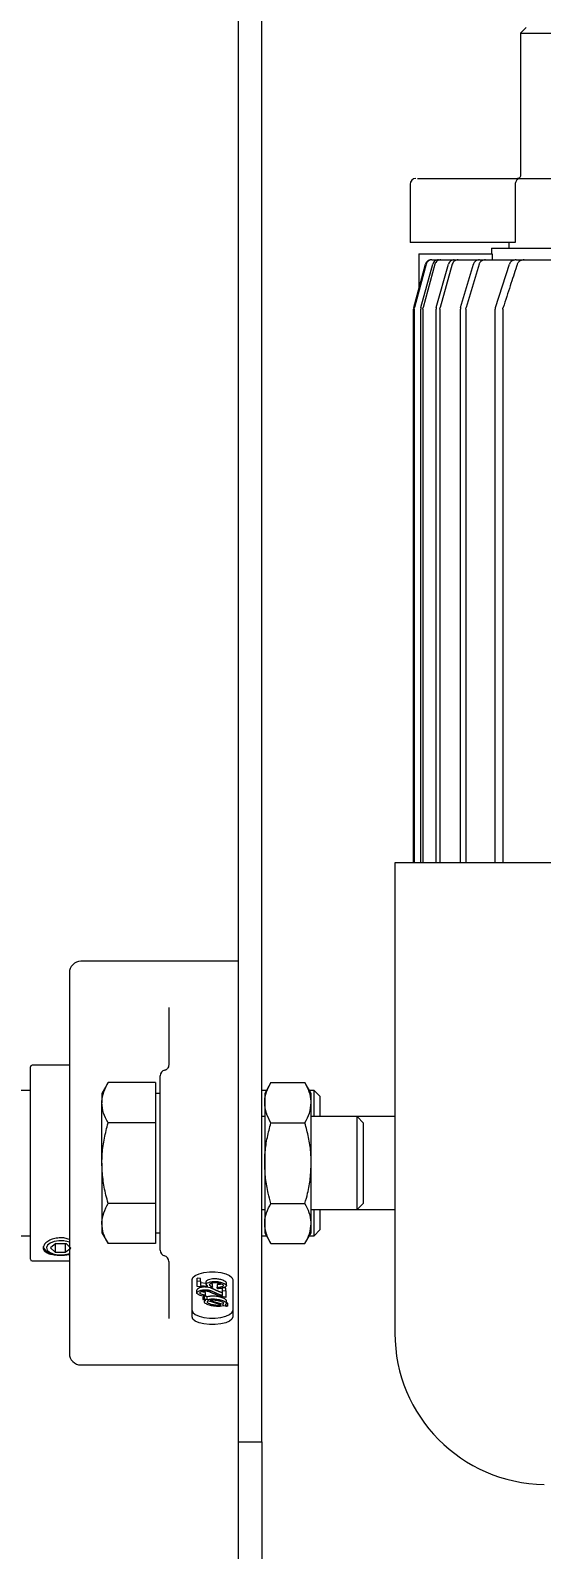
# Model space of a CAD drawing. Header units: inches. Extents: x -605 to 2991212, y -2872845 to 0.
# Drawn here: x 2180718.4 to 2180806.3, y -2629484 to -2629222.4 of the extents above; entities that cross this region are included whole.
import ezdxf

# ---------------------------------------------------------------- set-up
doc = ezdxf.new("R2010")
doc.units = ezdxf.units.IN
doc.header["$LTSCALE"] = 600
doc.header["$MEASUREMENT"] = 0
doc.layers.add('DIM', color=251, linetype='Continuous', lineweight=0)
doc.layers.add('PV_STEEL LINE', color=7, linetype='Continuous', lineweight=0)
doc.styles.add('DIM', font='geniso.shx', dxfattribs={"width": 0.85})
doc.dimstyles.new('ST-100', dxfattribs={"dimscale": 100, "dimtxt": 2.5, "dimasz": 2, "dimexe": 0.18, "dimexo": 0.0625, "dimgap": 0.2, "dimtad": 0, "dimdec": 0, "dimzin": 0, "dimdsep": 46, "dimtxsty": 'DIM', "dimblk": 'OPEN90', "dimcen": 0.09, "dimclrd": 256, "dimclrt": 7, "dimadec": 0, "dimazin": 0, "dimtfac": 1, "dimtdec": 0, "dimtofl": 0, "dimtmove": 0, "dimatfit": 3, "dimldrblk": 'OPEN90', "dimfxl": 1, "dimtolj": 1, "dimtzin": 0, "dimlwd": -1, "dimarcsym": 0})

# ---------------------------------------------------------------- blocks, each defined once
blk = doc.blocks.new('*U1330')
at = {"color": 7, "linetype": 'Continuous', "lineweight": 15}
for p, q in [((688530.58, -228079.88), (688530.58, -227656.58)), ((688534.58, -228079.88), (688534.58, -227656.58)), ((688580.08, -227836.36), (688579.08, -227837.36)), ((688579.08, -227837.36), (688579.08, -227861.86)), ((688579.08, -227837.36), (688719.08, -227837.36)), ((688560.08, -227863.36), (688560.08, -227873.36)), ((688564.98, -227862.36), (688579.03, -227862.36)), ((688578.18, -227863.36), (688578.18, -227873.36)), ((688560.34, -227873.36), (688560.08, -227873.36)), ((688564.89, -227873.36), (688560.34, -227873.36)), ((688578.18, -227873.36), (688564.89, -227873.36)), ((688577.08, -227873.36), (688577.08, -227874.36)), ((688561.58, -227875.36), (688561.58, -227881.38)), ((688563.58, -227875.36), (688574.19, -227875.36)), ((688563.83, -227876.36), (688564.84, -227876.36)), ((688564.97, -227876.36), (688565.36, -227876.36)), ((688565.36, -227876.36), (688567.57, -227876.36)), ((688568.38, -227876.36), (688571.92, -227876.36)), ((688573.05, -227876.36), (688578.19, -227876.36)), ((688574.08, -227874.36), (688574.08, -227875.36)), ((688574.08, -227874.36), (688649.08, -227874.36)), ((688574.19, -227875.36), (688574.19, -227876.36)), ((688579.73, -227876.36), (688593.18, -227876.36)), ((688560.73, -227884.57), (688562.73, -227877.1)), ((688562.86, -227877.1), (688560.85, -227884.57)), ((688561.96, -227884.57), (688563.99, -227877.1)), ((688564.37, -227877.1), (688562.33, -227884.57)), ((688564.59, -227884.57), (688566.69, -227877.1)), ((688567.35, -227877.1), (688565.24, -227884.57)), ((688568.78, -227884.57), (688570.99, -227877.1)), ((688571.97, -227877.1), (688569.73, -227884.57)), ((688574.77, -227884.57), (688577.17, -227877.1)), ((688560.73, -227884.57), (688560.7, -227884.83)), ((688560.82, -227884.83), (688560.85, -227884.57)), ((688561.96, -227884.57), (688561.92, -227884.83)), ((688562.3, -227884.83), (688562.33, -227884.57)), ((688564.59, -227884.57), (688564.56, -227884.83)), ((688565.2, -227884.83), (688565.24, -227884.57)), ((688568.78, -227884.57), (688568.74, -227884.83)), ((688569.7, -227884.83), (688569.73, -227884.57)), ((688560.7, -227980.18), (688560.7, -227884.83)), ((688560.82, -227884.83), (688560.82, -227980.18)), ((688561.92, -227980.18), (688561.92, -227884.83)), ((688562.3, -227884.83), (688562.3, -227980.18)), ((688564.56, -227980.18), (688564.56, -227884.83)), ((688565.2, -227884.83), (688565.2, -227980.18)), ((688568.74, -227980.18), (688568.74, -227884.83)), ((688569.7, -227884.83), (688569.7, -227980.18)), ((688574.73, -227980.18), (688574.73, -227884.83)), ((688576.06, -227884.83), (688576.06, -227980.18)), ((688557.49, -227980.18), (688557.49, -228061.18)), ((688740.67, -227980.18), (688557.49, -227980.18)), ((688530.58, -227997.13), (688503.48, -227997.13)), ((688518.58, -228005.11), (688518.58, -228014.95)), ((688501.48, -228015.03), (688495.08, -228015.03)), ((688518.58, -228014.95), (688518.59, -228014.99)), ((688508.16, -228018.03), (688507.08, -228019.88)), ((688516.28, -228018.03), (688508.16, -228018.03)), ((688516.28, -228018.03), (688516.28, -228021.49)), ((688517.92, -228015.91), (688517.9, -228015.9)), ((688536.16, -228018.03), (688535.08, -228019.88)), ((688536.16, -228018.03), (688542.01, -228018.03)), ((688543.08, -228019.88), (688542.01, -228018.03)), ((688494.78, -228019.38), (688484.88, -228019.38)), ((688507.08, -228019.88), (688507.08, -228021.49)), ((688517.08, -228019.88), (688516.28, -228019.88)), ((688535.37, -228019.38), (688534.58, -228019.38)), ((688535.08, -228019.88), (688535.08, -228021.49)), ((688543.58, -228019.38), (688542.8, -228019.38)), ((688543.08, -228021.49), (688543.08, -228019.88)), ((688544.58, -228020.38), (688543.58, -228019.38)), ((688543.58, -228023.88), (688543.58, -228019.38)), ((688544.58, -228020.38), (688544.58, -228023.88)), ((688507.08, -228031.88), (688507.08, -228021.49)), ((688516.28, -228021.49), (688516.28, -228024.96)), ((688535.08, -228021.49), (688535.08, -228031.88)), ((688543.08, -228031.88), (688543.08, -228021.49)), ((688516.28, -228024.96), (688508.16, -228024.96)), ((688516.28, -228024.96), (688516.28, -228031.88)), ((688535.08, -228023.88), (688534.58, -228023.88)), ((688536.16, -228024.96), (688542.01, -228024.96)), ((688550.98, -228023.88), (688543.08, -228023.88)), ((688557.49, -228023.88), (688550.98, -228023.88)), ((688552.08, -228024.98), (688550.98, -228023.88)), ((688550.98, -228031.88), (688550.98, -228023.88)), ((688552.08, -228031.88), (688552.08, -228024.98)), ((688507.08, -228031.88), (688507.08, -228042.28)), ((688516.28, -228031.88), (688516.28, -228038.81)), ((688535.08, -228031.88), (688535.08, -228042.28)), ((688543.08, -228042.28), (688543.08, -228031.88)), ((688550.98, -228039.88), (688550.98, -228031.88)), ((688552.08, -228038.78), (688552.08, -228031.88)), ((688516.28, -228038.81), (688508.16, -228038.81)), ((688516.28, -228038.81), (688516.28, -228042.28)), ((688536.16, -228038.81), (688542.01, -228038.81)), ((688550.98, -228039.88), (688552.08, -228038.78)), ((688534.58, -228039.88), (688535.08, -228039.88)), ((688543.08, -228039.88), (688550.98, -228039.88)), ((688543.58, -228044.38), (688543.58, -228039.88)), ((688544.58, -228039.88), (688544.58, -228043.38)), ((688550.98, -228039.88), (688557.49, -228039.88)), ((688507.08, -228042.28), (688507.08, -228043.88)), ((688507.08, -228043.88), (688508.16, -228045.74)), ((688516.28, -228042.28), (688516.28, -228045.74)), ((688516.28, -228043.88), (688517.08, -228043.88)), ((688535.08, -228042.28), (688535.08, -228043.88)), ((688535.08, -228043.88), (688536.16, -228045.74)), ((688542.01, -228045.74), (688543.08, -228043.88)), ((688543.08, -228043.88), (688543.08, -228042.28)), ((688543.58, -228044.38), (688544.58, -228043.38)), ((688484.88, -228044.38), (688494.78, -228044.38)), ((688499.18, -228045.71), (688498.25, -228046.44)), ((688499.06, -228047.21), (688498.25, -228046.44)), ((688499.06, -228045.81), (688499.06, -228047.21)), ((688499.18, -228045.71), (688500.91, -228045.74)), ((688500.79, -228045.74), (688500.79, -228047.24)), ((688500.79, -228047.24), (688501.71, -228046.51)), ((688500.91, -228045.74), (688501.71, -228046.51)), ((688516.28, -228045.74), (688508.16, -228045.74)), ((688534.58, -228044.38), (688535.37, -228044.38)), ((688536.16, -228045.74), (688542.01, -228045.74)), ((688542.8, -228044.38), (688543.58, -228044.38)), ((688495.08, -228048.73), (688501.48, -228048.73)), ((688499.06, -228047.21), (688500.79, -228047.24)), ((688518.58, -228048.82), (688518.58, -228058.65)), ((688522.58, -228058.36), (688522.58, -228051.92)), ((688524.05, -228051.76), (688523.49, -228051.71)), ((688523.49, -228052.17), (688523.49, -228051.71)), ((688524.05, -228052.22), (688524.05, -228051.76)), ((688529.58, -228051.92), (688529.58, -228058.36)), ((688523.4, -228054.23), (688523.4, -228053.76)), ((688523.49, -228053.1), (688523.49, -228052.17)), ((688523.49, -228052.17), (688524.05, -228052.22)), ((688526.04, -228053.38), (688523.49, -228053.1)), ((688524.05, -228052.22), (688524.05, -228052.94)), ((688525.02, -228052.58), (688524.05, -228052.47)), ((688524.05, -228052.94), (688525.32, -228053.08)), ((688524.92, -228054.6), (688524.83, -228054.83)), ((688524.92, -228054.6), (688524.92, -228054.13)), ((688525.02, -228052.74), (688525.02, -228052.28)), ((688526.08, -228053.18), (688526.04, -228053.38)), ((688526.08, -228053.18), (688526.08, -228052.72)), ((688526.93, -228052.8), (688526.93, -228053.26)), ((688526.99, -228053.5), (688526.93, -228053.26)), ((688528.42, -228053.41), (688527.85, -228053.36)), ((688527.85, -228053.83), (688527.85, -228053.36)), ((688527.85, -228054.67), (688527.85, -228053.83)), ((688527.85, -228053.83), (688528.42, -228053.87)), ((688528.42, -228053.87), (688528.42, -228053.41)), ((688528.42, -228053.87), (688528.42, -228055)), ((688528.5, -228052.96), (688528.5, -228052.5)), ((688524.47, -228054.88), (688524.47, -228055.35)), ((688524.47, -228055.35), (688524.71, -228055.23)), ((688524.95, -228055.49), (688524.47, -228055.35)), ((688524.71, -228055.23), (688524.71, -228054.77)), ((688524.71, -228055.23), (688525.21, -228055.38)), ((688524.71, -228055.81), (688524.71, -228055.42)), ((688525.21, -228054.92), (688524.84, -228054.8)), ((688525.21, -228055.38), (688525.21, -228054.92)), ((688527.56, -228056.28), (688525.37, -228055.62)), ((688525.7, -228055.53), (688527.87, -228056.19)), ((688528.53, -228056.58), (688528.04, -228056.43)), ((688528.29, -228056.31), (688528.77, -228056.46)), ((688528.5, -228056), (688528.5, -228055.53)), ((688528.77, -228056), (688528.5, -228055.91)), ((688528.77, -228056.46), (688528.53, -228056.58)), ((688528.77, -228056.46), (688528.77, -228056)), ((688503.48, -228066.63), (688530.58, -228066.63)), ((688530.58, -228079.88), (688534.58, -228079.88)), ((688530.58, -228149.88), (688530.58, -228079.88)), ((688534.58, -228079.88), (688534.58, -228149.88))]:
    blk.add_line(p, q, dxfattribs=at)
at = {"color": 7, "linetype": 'Continuous', "lineweight": 15, "flags": 128}
for points in [[(688496.98, -228046.2), (688497.09, -228046.6), (688497.48, -228047.03), (688498.12, -228047.37), (688498.94, -228047.6), (688499.86, -228047.7), (688500.79, -228047.64), (688501.51, -228047.49)], [(688501.5, -228045.52), (688501.3, -228045.44), (688500.51, -228045.28), (688499.66, -228045.26), (688498.85, -228045.39), (688498.18, -228045.65), (688497.72, -228046.01), (688497.54, -228046.42)], [(688497.54, -228046.42), (688497.65, -228046.85), (688498.05, -228047.22), (688498.67, -228047.51), (688499.46, -228047.67), (688500.31, -228047.69), (688501.12, -228047.56), (688501.51, -228047.43)], [(688522.58, -228051.92), (688522.73, -228051.55), (688523.14, -228051.21), (688523.79, -228050.92), (688524.63, -228050.72), (688525.59, -228050.61), (688526.58, -228050.61), (688527.54, -228050.72), (688528.38, -228050.92), (688529.03, -228051.21), (688529.44, -228051.55), (688529.58, -228051.92)], [(688522.58, -228057.25), (688522.73, -228057.62), (688523.14, -228057.97), (688523.79, -228058.25), (688524.63, -228058.46), (688525.59, -228058.56), (688526.58, -228058.56), (688527.54, -228058.46), (688528.38, -228058.25), (688529.03, -228057.97), (688529.44, -228057.62), (688529.58, -228057.25)], [(688529.58, -228058.36), (688529.44, -228058.74), (688529.03, -228059.08), (688528.38, -228059.36), (688527.54, -228059.57), (688526.58, -228059.67), (688525.59, -228059.67), (688524.63, -228059.57), (688523.79, -228059.36), (688523.14, -228059.08), (688522.73, -228058.74), (688522.58, -228058.36)]]:
    blk.add_lwpolyline(points, dxfattribs=at)
at = {"color": 7, "linetype": 'Continuous', "lineweight": 15}
for centre, radius, start, end in [((688561.08, -227863.36), 1, 90, 180), ((688503.48, -227999.13), 2, 90, 180), ((688495.08, -228015.33), 0.3, 90, 180), ((688518.08, -228016.88), 1, 100.7555, 180), ((688495.08, -228048.43), 0.3, 180, 270), ((688518.08, -228046.88), 1, 180, 259.2445), ((688517.58, -228048.82), 1, 0, 75.5225), ((688583.51, -228061.18), 26.02, 180, 269.215), ((688503.48, -228064.63), 2, 180, 270)]:
    blk.add_arc(centre, radius, start, end, dxfattribs=at)
for points, knots in [([(688561.34, -227862.36), (688561.42, -227862.36), (688561.59, -227862.36), (688562.43, -227862.36), (688563.59, -227862.36), (688564.51, -227862.36), (688564.98, -227862.36)], [0, 0, 0, 0, 0.25, 0.499999, 0.749999, 1, 1, 1, 1]), ([(688579.03, -227862.36), (688579.03, -227862.36), (688578.91, -227862.36), (688578.71, -227862.41), (688578.47, -227862.59), (688578.31, -227862.81), (688578.21, -227863.06), (688578.18, -227863.25), (688578.18, -227863.35), (688578.18, -227863.36)], [0, 0, 0, 0, 0.003617, 0.29474, 0.501826, 0.675098, 0.828967, 0.981436, 1, 1, 1, 1]), ([(688579.08, -227861.86), (688579.08, -227861.93), (688579.06, -227862.08), (688578.92, -227862.25), (688578.75, -227862.35), (688578.63, -227862.36), (688578.58, -227862.36)], [0, 0, 0, 0, 0.270671, 0.563212, 0.790389, 1, 1, 1, 1]), ([(688579.03, -227862.36), (688579.51, -227862.36), (688580.45, -227862.36), (688582.8, -227862.36), (688585.82, -227862.36), (688589.52, -227862.36), (688593.86, -227862.36), (688598.79, -227862.36), (688604.26, -227862.36), (688610.21, -227862.36), (688616.58, -227862.36), (688623.3, -227862.36), (688630.29, -227862.36), (688635.11, -227862.36), (688637.51, -227862.36)], [0, 0, 0, 0, 0.083282, 0.166698, 0.25, 0.333323, 0.416646, 0.5, 0.583347, 0.666673, 0.75, 0.833294, 0.916715, 1, 1, 1, 1]), ([(688563.7, -227876.36), (688563.59, -227876.37), (688563.37, -227876.39), (688563.08, -227876.56), (688562.85, -227876.8), (688562.77, -227877), (688562.73, -227877.1)], [0, 0, 0, 0, 0.249984, 0.499966, 0.74999, 1, 1, 1, 1]), ([(688563.83, -227876.36), (688563.72, -227876.37), (688563.5, -227876.39), (688563.21, -227876.56), (688562.97, -227876.8), (688562.9, -227877), (688562.86, -227877.1)], [0, 0, 0, 0, 0.249978, 0.499976, 0.749983, 1, 1, 1, 1]), ([(688564.97, -227876.36), (688564.86, -227876.37), (688564.64, -227876.39), (688564.34, -227876.55), (688564.11, -227876.79), (688564.03, -227877), (688563.99, -227877.1)], [0, 0, 0, 0, 0.249912, 0.499815, 0.749913, 1, 1, 1, 1]), ([(688565.36, -227876.36), (688565.25, -227876.37), (688565.03, -227876.39), (688564.73, -227876.55), (688564.49, -227876.79), (688564.41, -227877), (688564.37, -227877.1)], [0, 0, 0, 0, 0.24986, 0.499762, 0.749885, 1, 1, 1, 1]), ([(688567.7, -227876.36), (688567.6, -227876.37), (688567.39, -227876.39), (688567.09, -227876.53), (688566.83, -227876.77), (688566.74, -227876.99), (688566.69, -227877.1)], [0, 0, 0, 0, 0.23452, 0.472629, 0.726554, 1, 1, 1, 1]), ([(688568.38, -227876.36), (688568.27, -227876.37), (688568.06, -227876.39), (688567.76, -227876.53), (688567.49, -227876.76), (688567.4, -227876.99), (688567.35, -227877.1)], [0, 0, 0, 0, 0.236962, 0.473415, 0.717265, 1, 1, 1, 1]), ([(688572.06, -227876.36), (688571.92, -227876.38), (688571.67, -227876.4), (688571.34, -227876.58), (688571.13, -227876.8), (688571.02, -227876.99), (688570.99, -227877.08), (688570.99, -227877.1)], [0, 0, 0, 0, 0.303975, 0.524953, 0.798805, 0.949987, 1, 1, 1, 1]), ([(688573.05, -227876.36), (688572.94, -227876.37), (688572.72, -227876.39), (688572.4, -227876.53), (688572.18, -227876.72), (688572.04, -227876.92), (688571.99, -227877.04), (688571.97, -227877.1)], [0, 0, 0, 0, 0.2394, 0.478235, 0.720643, 0.860838, 1, 1, 1, 1]), ([(688578.33, -227876.36), (688578.21, -227876.37), (688577.97, -227876.39), (688577.62, -227876.53), (688577.32, -227876.77), (688577.21, -227877), (688577.17, -227877.1)], [0, 0, 0, 0, 0.243565, 0.487663, 0.760958, 1, 1, 1, 1]), ([(688579.73, -227876.36), (688579.61, -227876.37), (688579.36, -227876.39), (688579.02, -227876.53), (688578.77, -227876.72), (688578.61, -227876.92), (688578.57, -227877.04), (688578.54, -227877.1)], [0, 0, 0, 0, 0.24401, 0.48962, 0.73599, 0.870136, 1, 1, 1, 1]), ([(688578.54, -227877.1), (688578.54, -227877.1), (688578.54, -227877.11), (688578.54, -227877.12), (688578.52, -227877.15), (688578.48, -227877.29), (688578.07, -227878.52), (688577.27, -227880.97), (688576.51, -227883.32), (688576.1, -227884.57)], [0, 0, 0, 0, 0.000118, 0.001102, 0.003885, 0.014491, 0.055867, 0.5, 1, 1, 1, 1]), ([(688574.77, -227884.57), (688574.76, -227884.61), (688574.74, -227884.7), (688574.73, -227884.78), (688574.73, -227884.83)], [0, 0, 0, 0, 0.502976, 1, 1, 1, 1]), ([(688576.06, -227884.83), (688576.06, -227884.78), (688576.07, -227884.7), (688576.09, -227884.61), (688576.1, -227884.57)], [0, 0, 0, 0, 0.49999, 1, 1, 1, 1]), ([(688501.48, -227999.13), (688501.48, -227999.18), (688501.48, -227999.28), (688501.48, -228000.06), (688501.48, -228001.25), (688501.48, -228002.75), (688501.48, -228004.44), (688501.48, -228006.42), (688501.48, -228008.68), (688501.48, -228011.2), (688501.48, -228013.91), (688501.48, -228016.79), (688501.48, -228020.09), (688501.48, -228023.79), (688501.48, -228027.85), (688501.48, -228030.55), (688501.48, -228031.88)], [0, 0, 0, 0, 0.077635, 0.157672, 0.239953, 0.304285, 0.368608, 0.434309, 0.5, 0.565701, 0.631392, 0.695725, 0.760048, 0.842337, 0.922367, 1, 1, 1, 1]), ([(688494.78, -228048.43), (688494.78, -228048.38), (688494.78, -228048.27), (688494.78, -228047.35), (688494.78, -228045.82), (688494.78, -228043.67), (688494.78, -228041.46), (688494.78, -228039.51), (688494.78, -228037.52), (688494.78, -228034.97), (688494.78, -228031.88), (688494.78, -228028.79), (688494.78, -228025.71), (688494.78, -228022.74), (688494.78, -228020.1), (688494.78, -228018.3), (688494.78, -228017.16), (688494.78, -228016.26), (688494.78, -228015.5), (688494.78, -228015.39), (688494.78, -228015.33)], [0, 0, 0, 0, 0.058248, 0.119986, 0.18429, 0.249959, 0.315627, 0.347816, 0.380014, 0.441752, 0.5, 0.558248, 0.619986, 0.68429, 0.749959, 0.815627, 0.847816, 0.880014, 0.941752, 1, 1, 1, 1]), ([(688518.59, -228014.99), (688518.57, -228015.1), (688518.54, -228015.32), (688518.37, -228015.61), (688518.13, -228015.82), (688517.94, -228015.88), (688517.85, -228015.91)], [0, 0, 0, 0, 0.260611, 0.513579, 0.759784, 1, 1, 1, 1]), ([(688507.08, -228021.49), (688507.09, -228021.41), (688507.1, -228020.79), (688507.33, -228019.61), (688507.88, -228018.56), (688508.16, -228018.03)], [0, 0, 0, 0, 0.070099, 0.530789, 1, 1, 1, 1]), ([(688518.14, -228015.82), (688518.11, -228015.84), (688518.03, -228015.87), (688517.95, -228015.89), (688517.91, -228015.9)], [0, 0, 0, 0, 0.503035, 1, 1, 1, 1]), ([(688535.08, -228021.49), (688535.09, -228021.41), (688535.1, -228020.79), (688535.33, -228019.61), (688535.88, -228018.56), (688536.16, -228018.03)], [0, 0, 0, 0, 0.070099, 0.530789, 1, 1, 1, 1]), ([(688543.08, -228021.49), (688543.08, -228021.41), (688543.07, -228020.79), (688542.84, -228019.61), (688542.29, -228018.56), (688542.01, -228018.03)], [0, 0, 0, 0, 0.070099, 0.530789, 1, 1, 1, 1]), ([(688508.16, -228024.96), (688507.86, -228024.39), (688507.25, -228023.26), (688507.14, -228022.08), (688507.08, -228021.49)], [0, 0, 0, 0, 0.495458, 1, 1, 1, 1]), ([(688536.16, -228024.96), (688535.86, -228024.39), (688535.25, -228023.26), (688535.14, -228022.08), (688535.08, -228021.49)], [0, 0, 0, 0, 0.495458, 1, 1, 1, 1]), ([(688542.01, -228024.96), (688542.31, -228024.39), (688542.92, -228023.26), (688543.03, -228022.08), (688543.08, -228021.49)], [0, 0, 0, 0, 0.495458, 1, 1, 1, 1]), ([(688507.08, -228031.88), (688507.1, -228031.34), (688507.13, -228029.9), (688507.46, -228027.57), (688507.92, -228025.83), (688508.16, -228024.96)], [0, 0, 0, 0, 0.232135, 0.613896, 1, 1, 1, 1]), ([(688535.08, -228031.88), (688535.1, -228031.25), (688535.14, -228029.77), (688535.5, -228027.45), (688535.94, -228025.79), (688536.16, -228024.96)], [0, 0, 0, 0, 0.268407, 0.632373, 1, 1, 1, 1]), ([(688543.08, -228031.88), (688543.07, -228031.25), (688543.03, -228029.77), (688542.67, -228027.45), (688542.23, -228025.79), (688542.01, -228024.96)], [0, 0, 0, 0, 0.268407, 0.632373, 1, 1, 1, 1]), ([(688501.48, -228031.89), (688501.48, -228033.22), (688501.48, -228035.92), (688501.48, -228039.97), (688501.48, -228043.68), (688501.48, -228046.98), (688501.48, -228049.86), (688501.48, -228052.57), (688501.48, -228055.08), (688501.48, -228057.35), (688501.48, -228059.33), (688501.48, -228061.01), (688501.48, -228062.51), (688501.48, -228063.7), (688501.48, -228064.49), (688501.48, -228064.59), (688501.48, -228064.63)], [0, 0, 0, 0, 0.077637, 0.157672, 0.239953, 0.304285, 0.368608, 0.434309, 0.5, 0.565701, 0.631392, 0.695725, 0.760047, 0.842337, 0.922374, 1, 1, 1, 1]), ([(688508.16, -228038.81), (688508.03, -228038.33), (688507.65, -228036.97), (688507.2, -228034.66), (688507.12, -228032.81), (688507.08, -228031.88)], [0, 0, 0, 0, 0.211364, 0.60308, 1, 1, 1, 1]), ([(688536.16, -228038.81), (688536, -228038.23), (688535.61, -228036.81), (688535.18, -228034.5), (688535.12, -228032.76), (688535.08, -228031.88)], [0, 0, 0, 0, 0.257243, 0.62638, 1, 1, 1, 1]), ([(688542.01, -228038.81), (688542.17, -228038.23), (688542.56, -228036.81), (688542.99, -228034.5), (688543.05, -228032.76), (688543.08, -228031.88)], [0, 0, 0, 0, 0.257243, 0.62638, 1, 1, 1, 1]), ([(688507.08, -228042.28), (688507.09, -228042.19), (688507.1, -228041.57), (688507.33, -228040.4), (688507.88, -228039.34), (688508.16, -228038.81)], [0, 0, 0, 0, 0.070099, 0.530789, 1, 1, 1, 1]), ([(688535.08, -228042.28), (688535.09, -228042.19), (688535.1, -228041.57), (688535.33, -228040.4), (688535.88, -228039.34), (688536.16, -228038.81)], [0, 0, 0, 0, 0.070099, 0.530789, 1, 1, 1, 1]), ([(688543.08, -228042.28), (688543.08, -228042.19), (688543.07, -228041.57), (688542.84, -228040.4), (688542.29, -228039.34), (688542.01, -228038.81)], [0, 0, 0, 0, 0.070099, 0.530789, 1, 1, 1, 1]), ([(688508.16, -228045.74), (688507.86, -228045.18), (688507.25, -228044.04), (688507.14, -228042.87), (688507.08, -228042.28)], [0, 0, 0, 0, 0.495458, 1, 1, 1, 1]), ([(688536.16, -228045.74), (688535.86, -228045.18), (688535.25, -228044.04), (688535.14, -228042.87), (688535.08, -228042.28)], [0, 0, 0, 0, 0.495458, 1, 1, 1, 1]), ([(688542.01, -228045.74), (688542.31, -228045.18), (688542.92, -228044.04), (688543.03, -228042.87), (688543.08, -228042.28)], [0, 0, 0, 0, 0.495458, 1, 1, 1, 1]), ([(688499.98, -228044.74), (688499.65, -228044.76), (688498.98, -228044.81), (688498.09, -228045.13), (688497.4, -228045.59), (688497.01, -228046.13), (688496.95, -228046.65), (688497.22, -228047.09), (688497.8, -228047.43), (688498.63, -228047.65), (688499.61, -228047.75), (688500.62, -228047.74), (688501.2, -228047.64), (688501.48, -228047.6)], [0, 0, 0, 0, 0.09102, 0.182006, 0.273902, 0.366416, 0.45795, 0.548459, 0.639446, 0.731687, 0.824045, 0.915144, 1, 1, 1, 1]), ([(688501.48, -228045.02), (688501.23, -228044.93), (688500.76, -228044.77), (688500.23, -228044.75), (688499.98, -228044.74)], [0, 0, 0, 0, 0.536646, 1, 1, 1, 1]), ([(688526.43, -228051.78), (688526.32, -228051.79), (688526.04, -228051.8), (688525.62, -228051.89), (688525.29, -228052.02), (688525.07, -228052.15), (688525.03, -228052.24), (688525.02, -228052.28)], [0, 0, 0, 0, 0.163792, 0.410944, 0.669818, 0.845169, 1, 1, 1, 1]), ([(688528.5, -228052.5), (688528.49, -228052.46), (688528.45, -228052.35), (688528.13, -228052.15), (688527.59, -228051.95), (688526.96, -228051.81), (688526.57, -228051.79), (688526.43, -228051.78)], [0, 0, 0, 0, 0.104238, 0.298066, 0.607827, 0.861194, 1, 1, 1, 1]), ([(688524.58, -228053.22), (688524.55, -228053.22), (688524.39, -228053.23), (688524.06, -228053.31), (688523.69, -228053.45), (688523.44, -228053.62), (688523.41, -228053.73), (688523.4, -228053.76)], [0, 0, 0, 0, 0.033016, 0.250356, 0.580198, 0.850798, 1, 1, 1, 1]), ([(688523.4, -228054.23), (688523.41, -228054.19), (688523.45, -228054.08), (688523.69, -228053.92), (688524.04, -228053.78), (688524.39, -228053.7), (688524.61, -228053.67), (688524.72, -228053.67), (688524.74, -228053.67)], [0, 0, 0, 0, 0.146812, 0.403835, 0.676134, 0.847769, 0.973877, 1, 1, 1, 1]), ([(688524.83, -228054.83), (688524.71, -228054.81), (688524.4, -228054.78), (688523.96, -228054.66), (688523.61, -228054.49), (688523.43, -228054.34), (688523.41, -228054.26), (688523.4, -228054.23)], [0, 0, 0, 0, 0.159908, 0.425595, 0.709047, 0.897176, 1, 1, 1, 1]), ([(688524.72, -228053.9), (688524.66, -228053.91), (688524.5, -228053.92), (688524.24, -228053.98), (688524.03, -228054.07), (688523.91, -228054.16), (688523.9, -228054.2), (688523.89, -228054.22)], [0, 0, 0, 0, 0.146965, 0.374512, 0.717837, 0.892805, 1, 1, 1, 1]), ([(688523.89, -228054.22), (688523.9, -228054.25), (688523.93, -228054.31), (688524.12, -228054.42), (688524.45, -228054.53), (688524.77, -228054.58), (688524.92, -228054.6)], [0, 0, 0, 0, 0.128473, 0.333666, 0.678614, 1, 1, 1, 1]), ([(688524.92, -228054.13), (688524.79, -228054.12), (688524.53, -228054.09), (688524.34, -228054.02), (688524.26, -228053.99)], [0, 0, 0, 0, 0.530164, 1, 1, 1, 1]), ([(688525.1, -228053.93), (688525.07, -228053.93), (688525, -228053.92), (688524.88, -228053.91), (688524.78, -228053.9), (688524.72, -228053.9)], [0, 0, 0, 0, 0.262926, 0.525841, 1, 1, 1, 1]), ([(688524.74, -228053.67), (688524.76, -228053.67), (688524.8, -228053.67), (688524.86, -228053.67), (688524.92, -228053.67), (688524.99, -228053.68), (688525.05, -228053.68), (688525.11, -228053.69), (688525.17, -228053.7), (688525.25, -228053.71), (688525.32, -228053.72), (688525.4, -228053.73), (688525.45, -228053.74), (688525.51, -228053.76), (688525.56, -228053.77), (688525.62, -228053.78), (688525.67, -228053.8), (688525.69, -228053.8)], [0, 0, 0, 0, 0.060162, 0.120324, 0.180486, 0.240648, 0.30081, 0.360971, 0.421131, 0.481291, 0.601682, 0.661839, 0.721995, 0.782151, 0.842305, 0.902459, 1, 1, 1, 1]), ([(688525.02, -228052.74), (688525.03, -228052.71), (688525.06, -228052.62), (688525.28, -228052.48), (688525.64, -228052.35), (688526.07, -228052.26), (688526.33, -228052.25), (688526.43, -228052.25)], [0, 0, 0, 0, 0.122409, 0.320146, 0.619531, 0.852075, 1, 1, 1, 1]), ([(688525.32, -228053.08), (688525.3, -228053.07), (688525.27, -228053.05), (688525.22, -228053.01), (688525.18, -228052.98), (688525.15, -228052.95), (688525.13, -228052.93), (688525.11, -228052.91), (688525.08, -228052.88), (688525.06, -228052.84), (688525.03, -228052.79), (688525.02, -228052.76), (688525.02, -228052.74)], [0, 0, 0, 0, 0.131542, 0.197174, 0.328483, 0.394107, 0.459731, 0.525354, 0.590977, 0.722265, 0.860398, 1, 1, 1, 1]), ([(688525.62, -228054.07), (688525.56, -228054.05), (688525.45, -228054.01), (688525.27, -228053.97), (688525.16, -228053.94), (688525.1, -228053.93)], [0, 0, 0, 0, 0.391431, 0.693625, 1, 1, 1, 1]), ([(688526.49, -228052.48), (688526.41, -228052.48), (688526.21, -228052.49), (688525.94, -228052.56), (688525.72, -228052.65), (688525.59, -228052.74), (688525.57, -228052.79), (688525.56, -228052.82)], [0, 0, 0, 0, 0.175852, 0.421096, 0.679795, 0.861097, 1, 1, 1, 1]), ([(688525.56, -228052.82), (688525.57, -228052.84), (688525.58, -228052.88), (688525.62, -228052.92), (688525.65, -228052.95), (688525.68, -228052.97), (688525.72, -228053), (688525.75, -228053.02), (688525.79, -228053.05), (688525.83, -228053.07), (688525.88, -228053.1), (688525.91, -228053.11), (688525.98, -228053.14), (688526.04, -228053.16), (688526.08, -228053.18)], [0, 0, 0, 0, 0.19342, 0.247164, 0.300903, 0.408428, 0.462163, 0.515897, 0.569631, 0.677139, 0.730875, 0.784611, 0.83835, 1, 1, 1, 1]), ([(688526.19, -228054.32), (688526.1, -228054.28), (688525.96, -228054.22), (688525.77, -228054.13), (688525.67, -228054.09), (688525.62, -228054.07)], [0, 0, 0, 0, 0.499399, 0.749481, 1, 1, 1, 1]), ([(688525.69, -228053.8), (688525.73, -228053.81), (688525.79, -228053.83), (688525.88, -228053.87), (688525.97, -228053.9), (688526.04, -228053.93), (688526.1, -228053.96), (688526.16, -228053.98), (688526.21, -228054.01), (688526.25, -228054.03), (688526.29, -228054.04), (688526.33, -228054.06), (688526.37, -228054.08), (688526.41, -228054.1), (688526.45, -228054.12), (688526.49, -228054.14), (688526.55, -228054.16), (688526.6, -228054.19), (688526.65, -228054.21), (688526.7, -228054.23), (688526.76, -228054.26), (688526.8, -228054.28), (688526.82, -228054.29)], [0, 0, 0, 0, 0.073143, 0.146187, 0.219215, 0.29224, 0.328751, 0.401774, 0.438285, 0.474795, 0.511306, 0.547817, 0.584328, 0.620838, 0.657349, 0.69386, 0.730371, 0.803392, 0.839903, 0.876414, 0.938207, 1, 1, 1, 1]), ([(688526.82, -228053.83), (688526.8, -228053.82), (688526.76, -228053.8), (688526.69, -228053.77), (688526.64, -228053.74), (688526.59, -228053.72), (688526.55, -228053.7), (688526.51, -228053.68), (688526.47, -228053.66), (688526.42, -228053.64), (688526.36, -228053.61), (688526.31, -228053.59), (688526.27, -228053.57), (688526.22, -228053.55), (688526.15, -228053.52), (688526.08, -228053.49), (688526.01, -228053.46), (688525.95, -228053.43), (688525.88, -228053.41), (688525.8, -228053.38), (688525.74, -228053.35), (688525.7, -228053.34)], [0, 0, 0, 0, 0.07356, 0.110339, 0.183899, 0.220679, 0.257459, 0.294238, 0.331018, 0.367798, 0.441358, 0.478138, 0.514918, 0.551697, 0.625258, 0.698819, 0.735599, 0.809162, 0.845942, 0.926504, 1, 1, 1, 1]), ([(688526.08, -228052.72), (688526.05, -228052.7), (688526, -228052.69), (688525.95, -228052.67), (688525.91, -228052.65), (688525.87, -228052.63), (688525.85, -228052.62), (688525.83, -228052.61)], [0, 0, 0, 0, 0.334131, 0.500835, 0.667526, 0.834208, 1, 1, 1, 1]), ([(688528.42, -228055), (688528.21, -228054.97), (688527.6, -228054.89), (688526.87, -228054.64), (688526.4, -228054.42), (688526.19, -228054.32)], [0, 0, 0, 0, 0.225994, 0.664938, 1, 1, 1, 1]), ([(688526.43, -228052.25), (688526.56, -228052.25), (688526.95, -228052.27), (688527.53, -228052.39), (688528.05, -228052.57), (688528.37, -228052.76), (688528.49, -228052.88), (688528.5, -228052.95), (688528.5, -228052.96)], [0, 0, 0, 0, 0.131134, 0.382357, 0.653653, 0.829309, 0.95973, 1, 1, 1, 1]), ([(688528.01, -228052.95), (688528, -228052.93), (688527.98, -228052.88), (688527.8, -228052.76), (688527.43, -228052.62), (688526.95, -228052.51), (688526.61, -228052.48), (688526.49, -228052.48)], [0, 0, 0, 0, 0.066833, 0.204759, 0.500009, 0.824792, 1, 1, 1, 1]), ([(688527.85, -228054.21), (688527.79, -228054.2), (688527.71, -228054.18), (688527.61, -228054.15), (688527.54, -228054.12), (688527.48, -228054.1), (688527.42, -228054.08), (688527.36, -228054.06), (688527.29, -228054.03), (688527.22, -228054), (688527.15, -228053.97), (688527.08, -228053.95), (688527.01, -228053.91), (688526.92, -228053.87), (688526.85, -228053.84), (688526.82, -228053.83)], [0, 0, 0, 0, 0.137534, 0.205861, 0.274182, 0.342501, 0.376658, 0.444976, 0.513292, 0.581609, 0.649925, 0.718241, 0.786557, 0.893251, 1, 1, 1, 1]), ([(688526.82, -228054.29), (688526.85, -228054.3), (688526.9, -228054.33), (688526.98, -228054.36), (688527.06, -228054.4), (688527.15, -228054.43), (688527.23, -228054.47), (688527.3, -228054.5), (688527.38, -228054.53), (688527.44, -228054.55), (688527.51, -228054.57), (688527.57, -228054.6), (688527.66, -228054.62), (688527.74, -228054.65), (688527.81, -228054.67), (688527.85, -228054.67)], [0, 0, 0, 0, 0.086208, 0.172414, 0.258621, 0.344827, 0.431034, 0.517241, 0.560343, 0.646551, 0.689653, 0.775865, 0.818969, 0.909186, 1, 1, 1, 1]), ([(688527.09, -228052.8), (688527.07, -228052.8), (688527.04, -228052.8), (688526.99, -228052.8), (688526.95, -228052.8), (688526.93, -228052.8)], [0, 0, 0, 0, 0.291494, 0.645741, 1, 1, 1, 1]), ([(688526.93, -228053.26), (688526.95, -228053.26), (688526.99, -228053.26), (688527.04, -228053.27), (688527.07, -228053.27), (688527.09, -228053.27)], [0, 0, 0, 0, 0.416858, 0.708404, 1, 1, 1, 1]), ([(688527.09, -228053.5), (688527.08, -228053.5), (688527.06, -228053.5), (688527.02, -228053.5), (688527, -228053.5), (688526.99, -228053.5)], [0, 0, 0, 0, 0.333649, 0.6668, 1, 1, 1, 1]), ([(688527.63, -228052.71), (688527.59, -228052.72), (688527.54, -228052.74), (688527.45, -228052.76), (688527.37, -228052.77), (688527.24, -228052.79), (688527.16, -228052.8), (688527.09, -228052.8)], [0, 0, 0, 0, 0.220449, 0.331008, 0.552373, 0.662955, 1, 1, 1, 1]), ([(688527.09, -228053.27), (688527.14, -228053.26), (688527.25, -228053.26), (688527.38, -228053.23), (688527.48, -228053.21), (688527.58, -228053.19), (688527.67, -228053.16), (688527.75, -228053.13), (688527.81, -228053.11), (688527.86, -228053.08), (688527.91, -228053.06), (688527.97, -228053.02), (688528.01, -228052.98), (688528.01, -228052.95), (688528.01, -228052.95)], [0, 0, 0, 0, 0.122308, 0.251762, 0.316273, 0.380778, 0.509965, 0.574469, 0.638977, 0.70349, 0.768015, 0.832559, 0.962672, 1, 1, 1, 1]), ([(688528.5, -228052.96), (688528.49, -228053), (688528.46, -228053.1), (688528.21, -228053.26), (688527.83, -228053.39), (688527.43, -228053.48), (688527.19, -228053.5), (688527.09, -228053.5)], [0, 0, 0, 0, 0.132835, 0.357007, 0.670676, 0.858066, 1, 1, 1, 1]), ([(688524.71, -228055.81), (688524.72, -228055.78), (688524.72, -228055.72), (688524.79, -228055.61), (688524.89, -228055.53), (688524.95, -228055.49)], [0, 0, 0, 0, 0.283386, 0.567003, 1, 1, 1, 1]), ([(688527, -228056.56), (688526.85, -228056.55), (688526.41, -228056.53), (688525.71, -228056.39), (688525.13, -228056.18), (688524.78, -228055.98), (688524.74, -228055.86), (688524.71, -228055.81)], [0, 0, 0, 0, 0.134274, 0.415052, 0.716433, 0.868286, 1, 1, 1, 1]), ([(688525.37, -228055.62), (688525.32, -228055.65), (688525.23, -228055.7), (688525.19, -228055.77), (688525.19, -228055.81), (688525.19, -228055.82)], [0, 0, 0, 0, 0.448304, 0.917286, 1, 1, 1, 1]), ([(688525.19, -228055.82), (688525.2, -228055.84), (688525.22, -228055.91), (688525.43, -228056.03), (688525.88, -228056.18), (688526.45, -228056.3), (688526.87, -228056.32), (688526.99, -228056.32)], [0, 0, 0, 0, 0.077664, 0.211327, 0.471286, 0.85019, 1, 1, 1, 1]), ([(688526.25, -228054.8), (688526.14, -228054.8), (688525.93, -228054.8), (688525.57, -228054.83), (688525.35, -228054.88), (688525.21, -228054.92)], [0, 0, 0, 0, 0.309989, 0.560386, 1, 1, 1, 1]), ([(688525.21, -228055.38), (688525.34, -228055.35), (688525.54, -228055.3), (688525.9, -228055.27), (688526.13, -228055.26), (688526.25, -228055.26)], [0, 0, 0, 0, 0.397609, 0.662734, 1, 1, 1, 1]), ([(688526.22, -228055.49), (688526.14, -228055.49), (688526, -228055.49), (688525.83, -228055.51), (688525.74, -228055.52), (688525.7, -228055.53)], [0, 0, 0, 0, 0.490223, 0.743607, 1, 1, 1, 1]), ([(688528.02, -228055.99), (688528.01, -228055.97), (688527.99, -228055.91), (688527.8, -228055.8), (688527.37, -228055.64), (688526.8, -228055.52), (688526.36, -228055.5), (688526.22, -228055.49)], [0, 0, 0, 0, 0.069422, 0.201593, 0.444892, 0.819693, 1, 1, 1, 1]), ([(688528.5, -228055.53), (688528.49, -228055.5), (688528.46, -228055.41), (688528.18, -228055.21), (688527.63, -228055), (688526.92, -228054.83), (688526.43, -228054.81), (688526.25, -228054.8)], [0, 0, 0, 0, 0.079866, 0.243483, 0.530291, 0.830805, 1, 1, 1, 1]), ([(688526.25, -228055.26), (688526.39, -228055.27), (688526.82, -228055.29), (688527.49, -228055.42), (688528.06, -228055.62), (688528.38, -228055.81), (688528.49, -228055.93), (688528.5, -228055.98), (688528.5, -228056)], [0, 0, 0, 0, 0.136323, 0.407684, 0.699103, 0.855457, 0.969069, 1, 1, 1, 1]), ([(688526.99, -228056.32), (688527.07, -228056.32), (688527.21, -228056.32), (688527.4, -228056.31), (688527.51, -228056.29), (688527.56, -228056.28)], [0, 0, 0, 0, 0.429745, 0.711583, 1, 1, 1, 1]), ([(688528.04, -228056.43), (688527.92, -228056.46), (688527.65, -228056.53), (688527.27, -228056.56), (688527.04, -228056.56), (688527, -228056.56)], [0, 0, 0, 0, 0.389729, 0.880645, 1, 1, 1, 1]), ([(688527.87, -228056.19), (688527.91, -228056.16), (688527.98, -228056.12), (688528.02, -228056.05), (688528.02, -228056.01), (688528.02, -228055.99)], [0, 0, 0, 0, 0.469987, 0.731585, 1, 1, 1, 1]), ([(688528.5, -228056), (688528.5, -228056.03), (688528.49, -228056.09), (688528.43, -228056.2), (688528.34, -228056.27), (688528.29, -228056.31)], [0, 0, 0, 0, 0.287863, 0.575913, 1, 1, 1, 1])]:
    blk.add_open_spline(points, degree=3, knots=knots, dxfattribs=at)
for points in [[(688561.58, -227875.36), (688561.61, -227875.36), (688561.67, -227875.36), (688562.14, -227875.36), (688562.8, -227875.36), (688563.32, -227875.36), (688563.58, -227875.36)], [(688567.7, -227876.36), (688567.81, -227876.36), (688568.03, -227876.36), (688568.26, -227876.36), (688568.38, -227876.36)], [(688572.06, -227876.36), (688572.22, -227876.36), (688572.55, -227876.36), (688572.88, -227876.36), (688573.05, -227876.36)], [(688578.33, -227876.36), (688578.56, -227876.36), (688579.02, -227876.36), (688579.49, -227876.36), (688579.73, -227876.36)], [(688517.08, -228046.88), (688517.08, -228046.83), (688517.08, -228046.72), (688517.08, -228045.82), (688517.08, -228044.44), (688517.08, -228042.56), (688517.08, -228040.27), (688517.08, -228037.66), (688517.08, -228034.83), (688517.08, -228031.88), (688517.08, -228028.94), (688517.08, -228026.11), (688517.08, -228023.5), (688517.08, -228021.21), (688517.08, -228019.33), (688517.08, -228017.94), (688517.08, -228017.05), (688517.08, -228016.94), (688517.08, -228016.88)]]:
    blk.add_open_spline(points, degree=3, dxfattribs=at)
blk = doc.blocks.new('_Open90')
at = {"color": 0, "linetype": 'ByBlock', "lineweight": -2}
for p, q in [((-0.5, 0.5), (0, 0)), ((0, 0), (-1, 0)), ((0, 0), (-0.5, -0.5))]:
    blk.add_line(p, q, dxfattribs=at)
blk = doc.blocks.new('*D1780')
at = {"layer": 'Defpoints', "color": 0}
for p in [(2176639.15, -2629035.45), (2180869.15, -2629035.45), (2180869.15, -2629696.89)]:
    blk.add_point(p, dxfattribs=at)
at = {"layer": 'DIM', "color": 0, "lineweight": -2}
for p, q in [((2176639.15, -2629496.89), (2176639.15, -2629696.89)), ((2180869.15, -2629496.89), (2180869.15, -2629696.89))]:
    blk.add_line(p, q, dxfattribs=at)
at = {"layer": 'DIM'}
for p, q in [((2176839.15, -2629696.89), (2178402.55, -2629696.89)), ((2180669.15, -2629696.89), (2179105.75, -2629696.89))]:
    blk.add_line(p, q, dxfattribs=at)
at = {"layer": 'DIM', "xscale": 200, "yscale": 200, "zscale": 200, "rotation": 180}
blk.add_blockref('_Open90', (2176639.15, -2629696.89), dxfattribs=at)
at = {"layer": 'DIM', "xscale": 200, "yscale": 200, "zscale": 200}
blk.add_blockref('_Open90', (2180869.15, -2629696.89), dxfattribs=at)
at = {"layer": 'DIM', "color": 7, "insert": (2178754.15, -2629696.89), "char_height": 300, "attachment_point": 5, "style": 'DIM'}
blk.add_mtext('\\A1;4230', dxfattribs=at)

msp = doc.modelspace()

# ---------------------------------------------------------------- block references
at = {"layer": 'PV_STEEL LINE', "linetype": 'ByBlock'}
msp.add_blockref('*U1330', (1492223.57, -2401385.57), dxfattribs=at)

# ---------------------------------------------------------------- dimensions: what is measured, and where the dimension line sits
at = {"layer": 'DIM'}
dim = msp.add_linear_dim(base=(2180869.15, -2629696.89), p1=(2176639.15, -2629035.45), p2=(2180869.15, -2629035.45), dimstyle='ST-100', override={"dimtxt": 3, "dimexe": 0, "dimexo": 0, "dimfxl": 2, "dimfxlon": 1, "dimtfillclr": 256, "dimarcsym": 1}, dxfattribs=at)
dim.commit()
dim.dimension.update_dxf_attribs({"geometry": '*D1780', "text_midpoint": (2178754.15, -2629696.89)})

doc.saveas('drawing.dxf')
